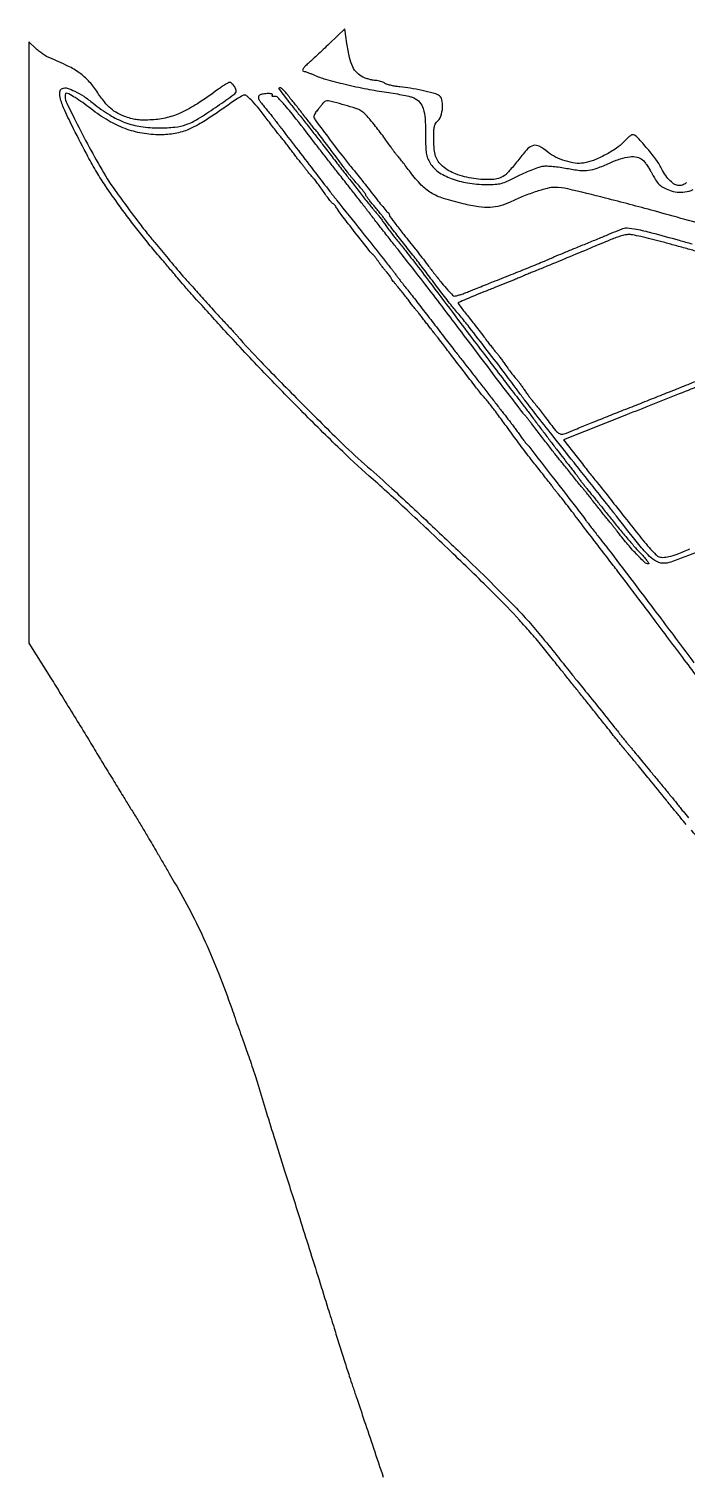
# Model space of a CAD drawing. Extents: x 2 to 2735, y 0 to 1226.
# Drawn here: x 2 to 365, y 427 to 1226 of the extents above; entities that cross this region are included whole.
import ezdxf

# ---------------------------------------------------------------- set-up
doc = ezdxf.new("R2010")
doc.units = 0

msp = doc.modelspace()

# ---------------------------------------------------------------- linework, layer by layer
for points in [[(365.082151, 1140.598985, -0.083147), (364.372169, 1139.986065, -0.04395), (363.325759, 1139.469702, -0.042148), (362.131524, 1139.118115, -0.05056), (360.966449, 1139, -0.131865), (358.643817, 1139.623386, -0.061633), (356.140411, 1141.516797, -0.049708), (353.637317, 1144.483695, -0.031531), (351.316082, 1148.36988, 0.041171), (348.011759, 1153.667523, 0.018378), (342.860116, 1160.080814, 0.011325), (337.485259, 1166.013146, 0.205838), (335.189667, 1167, 0.149275), (334.435785, 1166.769799, 0.022547), (333.153143, 1165.819176, 0.02361), (331.701071, 1164.519406, 0.018443), (330.24805, 1162.980172, -0.065836), (326.351122, 1159.565048, -0.026251), (320.230357, 1155.932345, -0.026421), (313.649954, 1152.911956, -0.054784), (308.206631, 1151.417051, -0.074521), (303.654063, 1151.372446, -0.03999), (298.157367, 1152.59531, -0.039355), (292.75045, 1154.739336, -0.057272), (288.437842, 1157.507257, 0.043996), (283.762766, 1160.685701, 0.192418), (280.511451, 1161.107343, 0.145418), (277.308017, 1159.186949, 0.022084), (272.46144, 1153.406961, -0.008113), (270.082807, 1150.403668, -0.009735), (267.745141, 1147.659311, -0.008595), (265.69832, 1145.427549, -0.061954), (264.572821, 1144.503058, -0.129362), (257.722894, 1142.334403, -0.049768), (247.677659, 1142.838471, -0.049425), (237.581718, 1145.398774, -0.094292), (230.406977, 1149.652446, -0.058318), (228.037378, 1152.294395, -0.074304), (226.567712, 1155.214564, -0.057165), (225.783905, 1159.008513, -0.020815), (225.520671, 1164.5, -0.009299), (225.570884, 1168.574771, -0.034047), (225.825924, 1171.142808, -0.056122), (226.315797, 1172.851642, -0.111034), (227.122642, 1174, 0.120643), (229.383533, 1177.351205, 0.071829), (230.392155, 1182.084034, 0.077343), (230.002082, 1186.514344, 0.213152), (228.117897, 1188.931012, 0.05946), (225.141656, 1190.08464, 0.009789), (219.13023, 1191.501216, 0.011478), (212.565913, 1192.756129, 0.01779), (206.846396, 1193.505985, -0.016543), (204.163735, 1193.850892, -0.018414), (201.60491, 1194.363663, -0.018051), (199.469299, 1194.956311, -0.085605), (198.346396, 1195.537467, 0.059197), (197.424061, 1196.078032, 0.03017), (196.161129, 1196.541252, 0.029485), (194.783955, 1196.867011, 0.03887), (193.5, 1196.990159, -0.042992), (192.062329, 1197.140002, -0.018408), (190.178669, 1197.574286, -0.018053), (188.19335, 1198.187348, -0.022677), (186.406107, 1198.903179, -0.093097), (183.154298, 1201.185439, -0.082385), (180.785339, 1204.583746, -0.055563), (179.014147, 1209.698495, -0.018508), (177.551399, 1217.5), (176.355954, 1225.5), (167.927977, 1217.402024, -0.001688), (164.462969, 1214.095116, -0.001756), (161.021031, 1210.85524, -0.001689), (158.024983, 1208.07376, -0.007674), (156.25, 1206.486726, 0.01913), (154.178305, 1204.5472, 0.081447), (153.199588, 1203.169135, 0.285395), (153.27944, 1202.381189, 0.232507), (154.054864, 1202, -0.078533), (154.687419, 1201.900031, -0.009112), (156.04811, 1201.431357, -0.010775), (157.654726, 1200.805464, -0.008607), (159.359086, 1200.064194, 0.039247), (165.685947, 1197.761817, 0.009284), (176.574381, 1194.958474, 0.009937), (188.592865, 1192.352224, 0.013644), (199.5, 1190.520486, -0.007611), (204.320206, 1189.770658, -0.008838), (208.879998, 1188.906865, -0.008018), (212.705605, 1188.047655, -0.051035), (214.580845, 1187.386541, -0.106478), (217.712266, 1184.990762, -0.099372), (219.674596, 1181.461631, -0.060735), (220.708851, 1176.026794, -0.016684), (221, 1167.303931, 0.005538), (221.076756, 1160.37394, 0.033961), (221.397974, 1156.816313, 0.057393), (222.12993, 1154.198076, 0.035722), (223.543141, 1151.336172, 0.111635), (227.943307, 1146.635964, 0.058316), (235.095566, 1142.916902, 0.050151), (244.204455, 1140.46653, 0.038237), (254.5, 1139.577556, 0.015637), (259.508996, 1139.68565, 0.052483), (262.74544, 1140.200371, 0.042254), (266.147793, 1141.43095, 0.007618), (272.223904, 1144.341656, -0.010784), (276.240302, 1146.234503, -0.01135), (280.267268, 1147.918792, -0.011049), (283.799892, 1149.213686, -0.049018), (285.950725, 1149.720216, -0.044486), (288.079207, 1149.814824, -0.012179), (291.433933, 1149.583487, -0.012212), (295.240401, 1149.133663, -0.01245), (298.995851, 1148.500806, 0.019219), (306.13582, 1147.396768, 0.05966), (311.000443, 1147.417195, 0.058967), (315.753351, 1148.586236, 0.018462), (322.532111, 1151.419487, -0.028066), (328.628929, 1153.831291, -0.055224), (333.720826, 1154.917875, -0.074151), (337.789731, 1154.721911, -0.130476), (340.793433, 1153.25, -0.047529), (341.747574, 1152.247487, -0.014111), (343.008249, 1150.545312, -0.01402), (344.323872, 1148.542565, -0.014697), (345.503658, 1146.5, 0.015688), (348.035846, 1142.135995, 0.057247), (350.024238, 1139.633971, 0.071274), (352.290837, 1137.937172, 0.033887), (355.607607, 1136.405755, 0.063368), (359.887278, 1135.366415, 0.067509), (364.196913, 1135.466145, 0.059761), (368.744279, 1136.760628, 0.036122)], [(364.942772, 786.132787, -0.001003), (361.793653, 789.913228, -0.001607), (358.073367, 794.427061, -0.001163), (353.955683, 799.47984, 0.000216), (344.396262, 811.255592, 0.000859), (338.509354, 818.475574, 0.001264), (334.566895, 823.269081, 0.005478), (332.188729, 826.082417, -0.00724), (330.989614, 827.511135, -0.001186), (328.715651, 830.315142, -0.001305), (326.056123, 833.628187, -0.001151), (323.299631, 837.096789, 0.000609), (319.997615, 841.261092, 0.000262), (315.580566, 846.811714, 0.000259), (310.869598, 852.719046, 0.000342), (306.57038, 858.096789, -0.000059), (302.360365, 863.356845, -0.00005), (297.921287, 868.905585, -0.000051), (293.883796, 873.954444, -0.000144), (291.07038, 877.475416, 0.001165), (285.248429, 884.731131, 0.006262), (282.020796, 888.633446, 0.006518), (278.749921, 892.388357, 0.00133), (272.859028, 898.940445, 0.01386), (259.031699, 913.4105, 0.003701), (236.222428, 935.660547, 0.003935), (211.984299, 958.592585, 0.007472), (192.0565, 976.603063, -0.011924), (175.281678, 992.037498, -0.005061), (153.509709, 1013.480043, -0.004969), (130.50684, 1037.062315, -0.006085), (109.5, 1059.573063, -0.00005), (93.583554, 1077.054096, -0.001979), (90.100009, 1080.911403, -0.006275), (87.64982, 1083.716213, -0.001898), (84, 1088.034758, 0.000825), (81.986111, 1090.428034, 0.000533), (79.646875, 1093.192675, 0.000536), (77.354721, 1095.889961, 0.001013), (75.5, 1098.058852, -0.004688), (68.983644, 1105.793404, -0.005519), (62.963287, 1113.242673, -0.005712), (57.296688, 1120.585623, -0.005846), (51.84366, 1128, -0.005487), (44.298409, 1138.761894, -0.015986), (39.412211, 1146.409853, -0.013231), (34.553912, 1155.093429, -0.002841), (26.618075, 1170.413333, -0.009984), (21.744439, 1180.44355, -0.041386), (19.439613, 1186.765361, -0.086188), (19.06685, 1190.680232, -0.28955), (20.537706, 1192.652843, -0.16808), (23.132896, 1192.73945, -0.037982), (27.297804, 1191.09707, -0.033707), (32.240107, 1188.274309, -0.02231), (37.52007, 1184.417081, 0.030047), (46.604132, 1177.993846, 0.049427), (55.043381, 1173.848114, 0.051949), (63.822338, 1171.568664, 0.037576), (73.909372, 1170.809524, 0.025676), (82.611419, 1171.256688, 0.061784), (88.887918, 1172.700449, 0.050834), (95.315097, 1175.813751, 0.013018), (105, 1182.141066, 0.001443), (114.120933, 1188.483675, 0.051795), (116.060708, 1190.164542, 0.249006), (116.433661, 1191.537721, 0.089527), (115.616614, 1193.462369, 0.027847), (114.899818, 1194.433755, 0.033806), (114.121258, 1195.254571, 0.036011), (113.390644, 1195.836067, 0.151198), (112.860924, 1196, 0.126532), (112.198171, 1195.829551, 0.009898), (110.604003, 1194.909902, 0.012988), (108.728626, 1193.710438, 0.009558), (106.712599, 1192.289028, -0.013624), (95.042777, 1184.202394, -0.036121), (86.172762, 1179.281274, -0.047801), (78.297609, 1176.506304, -0.047109), (70, 1175.259819, -0.011892), (65.37089, 1175.11546, -0.029887), (62.001046, 1175.292085, -0.034741), (58.986157, 1175.84561, -0.022015), (55.566342, 1176.884965, -0.037993), (50.872223, 1178.953266, -0.057684), (47.211531, 1181.491214, -0.046815), (43.730063, 1185.185265, -0.01677), (39.470501, 1191.043571, 0.036208), (34.892953, 1196.850869, 0.05366), (30.040485, 1201.138384, 0.042149), (23.560482, 1204.954301, 0.014051), (13.5, 1209.445241, -0.0344), (11.698491, 1210.33897, -0.017776), (9.573438, 1211.685655, -0.017586), (7.477579, 1213.231703, -0.025435), (5.75, 1214.751774), (2, 1218.405896), (2, 1052.322824), (2, 886.239752), (14.109863, 866.869876, -0.001252), (19.619247, 858.008273, -0.000722), (26.209086, 847.314901, -0.000721), (32.79372, 836.560597, -0.001209), (38.293365, 827.5, 0.000705), (43.44327, 818.996292, 0.000589), (48.934051, 809.98245, 0.000594), (53.975144, 801.750749, 0.001627), (57.562507, 795.950895, -0.002085), (60.71739, 790.839796, -0.001432), (64.254554, 785.018139, -0.001444), (67.627716, 779.393758, -0.002937), (70.239619, 774.950895, 0.000347), (72.819265, 770.510395, 0.000173), (76.087474, 764.898075, 0.000172), (79.473909, 759.09196, 0.000254), (82.449632, 754, -0.012966), (91.334554, 737.868639, -0.012948), (99.37553, 721.291254, -0.012437), (106.832627, 703.695524, -0.010113), (113.965071, 684.5, 0.000971), (115.807943, 679.248133, 0.000695), (117.888596, 673.38125, 0.000701), (119.886376, 667.797586, 0.001507), (121.445453, 663.5, -0.004864), (122.937162, 659.300364, -0.002566), (124.711508, 654.059375, -0.002552), (126.473151, 648.675079, -0.003936), (127.935871, 644, 0.001011), (132.432711, 629.32673, 0.000867), (137.224365, 613.898503, 0.000653), (143.189085, 594.897322, 0.000251), (151.528003, 568.5, -0.000346), (156.739364, 551.992176, -0.000298), (162.192497, 534.640625, -0.0003), (167.119665, 518.896777, -0.000871), (170.501886, 508, 0.001248), (173.303268, 498.99853, 0.001139), (176.235975, 489.73125, 0.001138), (178.894262, 481.462234, 0.003704), (180.70879, 476, -0.000772), (182.833493, 469.727262, -0.00011), (187.160907, 456.876916, -0.000126), (192.272627, 441.673832, -0.000107), (197.653744, 425.644821, 0.002016)], [(389.502868, 943.801454, -0.000334), (358.309842, 931.679729, -0.042768), (354.322989, 930.51388, -0.137912), (349.83187, 930.851743, -0.097959), (345.488404, 933.481853, -0.037995), (339.58143, 939.758448, -0.004345), (327.5, 954.994512, 0.00132), (323.33116, 960.317728, 0.000404), (317.003125, 968.340897, 0.000404), (309.90384, 977.312053, 0.000442), (303, 986.005933, -0.000525), (290.902889, 1001.24479, -0.001334), (282.160709, 1012.341917, -0.001687), (275.825156, 1020.484872, -0.006617), (272, 1025.573428, 0.0046), (265.143198, 1034.771985, 0.001583), (255.060941, 1047.954196, 0.001329), (245.097893, 1060.824489, 0.008962), (240.029157, 1067.101047, -0.001518), (235.553079, 1072.477933, -0.006107), (232.868808, 1075.804279, -0.004714), (229.966375, 1079.564647, -0.000647), (224, 1087.468392, 0.000346), (218.512642, 1094.746664, 0.002759), (215.957463, 1098.092349, 0.002623), (213.322925, 1101.466041, 0.000295), (207.297335, 1109.090051, -0.00093), (204.511635, 1112.623934, -0.000954), (201.762342, 1116.138789, -0.000923), (199.387996, 1119.197875, -0.004021), (198, 1121.023131, 0.006625), (196.777922, 1122.612947, 0.002976), (195.132812, 1124.670106, 0.002945), (193.368577, 1126.823443, 0.004006), (191.75, 1128.743899, -0.007047), (190.312039, 1130.471258, -0.010242), (189.09687, 1132.038125, -0.006175), (188.127248, 1133.376922, -0.14891), (187.984027, 1133.81082, 0.152752), (187.760503, 1134.471287, 0.012049), (186.620188, 1135.960175, 0.008571), (184.628891, 1138.349295, 0.001258), (180.5, 1143.109584, -0.010274), (179.526359, 1144.273882, -0.003838), (178.20625, 1145.946219, -0.003801), (176.795143, 1147.791104, -0.004596), (175.5, 1149.544635, 0.004058), (171.557551, 1154.894469, 0.001819), (166.292216, 1161.866363, 0.00046), (160.765868, 1169.114958, 0.050963), (159.934481, 1170, -0.045583), (159.551478, 1170.399049, -0.001097), (157.953592, 1172.409375, -0.002391), (156.095019, 1174.781467, -0.001622), (154, 1177.5, 0.001625), (151.904952, 1180.218533, 0.002396), (150.046288, 1182.590625, 0.0011), (148.448323, 1184.600892, 0.045659), (148.065113, 1185, -0.043389), (147.716199, 1185.360108, -0.003055), (146.836875, 1186.454688, -0.004303), (145.80607, 1187.777228, -0.003228), (144.69342, 1189.25, 0.024442), (142.976568, 1191.332656, 0.055366), (141.445944, 1192.680232, 0.150525), (140.464428, 1192.997304, 0.418219), (140, 1192.539175, 0.165908), (140.111778, 1192.211579, 0.000414), (143.157813, 1188.274398, 0.002537), (146.628721, 1183.84233, 0.00157), (150.75, 1178.667901, -0.001239), (155.269025, 1173.001783, -0.00109), (159.957812, 1167.066315, -0.001095), (164.164574, 1161.692941, -0.003302), (167, 1158.004834, 0.001315), (169.403096, 1154.853223, 0.000971), (172.07902, 1151.376877, 0.000981), (174.62096, 1148.101122, 0.002199), (176.566878, 1145.626107, -0.001437), (178.505984, 1143.16748, -0.000658), (181.022156, 1139.949544, -0.000652), (183.662369, 1136.554681, -0.0009), (186.022844, 1133.5, 0.00283), (188.224565, 1130.673385, 0.003141), (190.383657, 1127.96875, 0.002909), (192.253277, 1125.683982, 0.016285), (193.300507, 1124.5, -0.019653), (194.232715, 1123.431648, -0.006205), (195.541109, 1121.765625, -0.006186), (196.955657, 1119.869523, -0.00683), (198.276048, 1118, 0.008236), (199.754818, 1115.918672, 0.00421), (201.675466, 1113.353125, 0.004181), (203.699424, 1110.742087, 0.006269), (205.513648, 1108.5, -0.007011), (209.879928, 1103.087572, -0.00245), (216.012261, 1095.1845, -0.001698), (224.594372, 1083.932773, -0.00053), (237.390695, 1067, 0.000455), (247.726771, 1053.3185, 0.000617), (257.088913, 1040.981295, 0.000693), (265.280624, 1030.244992, 0.001261), (272.007197, 1021.5, -0.001975), (274.410163, 1018.366731, -0.000597), (278.034191, 1013.590625, -0.000598), (282.084803, 1008.22574, -0.000651), (286.009901, 1003, 0.001217), (289.892741, 997.842702, 0.001203), (293.816429, 992.683309, 0.00118), (297.273523, 988.182133, 0.00464), (299.436667, 985.432542, -0.002784), (301.139, 983.285138, -0.002442), (302.893896, 981.023255, -0.002455), (304.458386, 978.965489, -0.007351), (305.5, 977.538208, 0.006755), (306.450171, 976.232964, 0.003515), (307.668643, 974.629438, 0.003494), (308.942854, 973.000476, 0.005322), (310.074105, 971.605666, -0.003179), (311.641137, 969.690377, -0.000383), (315.063026, 965.446664, -0.000456), (319.121149, 960.396586, -0.000375), (323.442967, 955, 0.003988), (327.98655, 949.409771, 0.003751), (332.711716, 943.776563, 0.003732), (336.975194, 938.845558, 0.012946), (339.837559, 935.75, -0.011339), (341.892022, 933.542436, -0.022593), (343.395798, 931.689062, -0.027813), (344.282227, 930.338579, -0.577896), (344.087118, 930, -0.193354), (342.084699, 930.804423, -0.011376), (337.364462, 935.537322, -0.016422), (332.076288, 941.464704, -0.013132), (326.765131, 948.177341, 0.004291), (325.624467, 949.672584, 0.004296), (324.458745, 951.147443, 0.004204), (323.419657, 952.417114, 0.017011), (322.754061, 953.163441, -0.018788), (321.987659, 954.028974, -0.001975), (320.280538, 956.12623, -0.002443), (318.26854, 958.643135, -0.001957), (316.125666, 961.37266, 0.001159), (313.944686, 964.159861, 0.001273), (311.817385, 966.851382, 0.001186), (309.987309, 969.143582, 0.006421), (308.975025, 970.37266, -0.003888), (307.949182, 971.605423, -0.00069), (306.049438, 973.931344, -0.000746), (303.83051, 976.664039, -0.000673), (301.541056, 979.5, 0.000207), (299.28728, 982.297084, 0.000253), (297.176199, 984.912139, 0.000212), (295.398572, 987.109952, 0.001795), (294.595683, 988.094516, -0.006692), (293.115442, 989.946441, -0.00047), (289.045262, 995.19093, -0.000693), (284.370058, 1001.244021, -0.000632), (279.564556, 1007.5, 0.001706), (278.354244, 1009.068639, 0.002336), (277.253338, 1010.471875, 0.001512), (276.319576, 1011.643389, 0.027365), (276, 1012, -0.033435), (274.878958, 1013.281909, -0.000145), (263.744941, 1027.884996, -0.000804), (252.497093, 1042.695617, -0.000976), (242, 1056.620322, 0.00173), (233.657359, 1067.652407, 0.001185), (224.11461, 1080.119709, 0.001195), (214.82679, 1092.134993, 0.002327), (207.346705, 1101.672091, -0.000996), (203.309312, 1106.79164, -0.00057), (198.45497, 1112.9869, -0.000569), (193.586875, 1119.228934, -0.000946), (189.5, 1124.502123, 0.000841), (185.651211, 1129.470263, 0.000692), (181.528125, 1134.758888, 0.000699), (177.728598, 1139.604617, 0.001863), (175, 1143.048045, -0.002158), (172.271639, 1146.495347, -0.000807), (168.471875, 1151.355326, -0.0008), (164.348798, 1156.663892, -0.000969), (160.5, 1161.655667, 0.002287), (149.600569, 1175.715137, 0.012391), (143.465192, 1183.166924, 0.015239), (139.391143, 1187.59245, 0.249246), (137.532578, 1188.183118, -0.04709), (136.908227, 1188.128843, -0.128812), (136.483982, 1188.243342, -0.240926), (136.319779, 1188.494994, -0.166223), (136.396861, 1188.833118, 0.533322), (136.035068, 1189.629709, 0.052337), (133.506451, 1189.781605, 0.039464), (130.51532, 1189.410409, 0.170555), (129.002713, 1188.503269, 0.186145), (128.71094, 1187.636328, 0.100159), (128.98633, 1186.525823, 0.05274), (129.912135, 1185.009398, 0.013718), (131.713261, 1182.786349, -0.004036), (133.34593, 1180.849134, -0.002983), (135.12202, 1178.680693, -0.003014), (136.775555, 1176.611746, -0.006761), (138, 1175.016722, 0.003139), (141.592702, 1170.265821, 0.000276), (150.763566, 1158.309125, 0.000401), (160.387012, 1145.79749, 0.00075), (168.198062, 1135.690405, 0.002854), (172.051586, 1130.77775, 0.000128), (185.435566, 1113.92321, 0.000067), (199.458757, 1096.277821, 0.006139), (201.541112, 1093.723337, -0.007901), (202.294206, 1092.792817, -0.002472), (203.393925, 1091.374838, -0.002469), (204.606417, 1089.779134, -0.002727), (205.76328, 1088.223337, 0.00313), (206.934262, 1086.6512, 0.002663), (208.189385, 1085.00623, 0.002684), (209.34797, 1083.520985, 0.007572), (210.17864, 1082.5, -0.007788), (211.204227, 1081.238331, -0.000849), (213.514564, 1078.293679, -0.001039), (216.252004, 1074.777396, -0.000839), (219.178403, 1070.98912, 0.000323), (225.37529, 1062.950012, 0.000305), (231.702088, 1054.763668, 0.000314), (237.402831, 1047.406237, 0.000827), (241.5, 1042.143255, -0.00047), (243.269894, 1039.873106, -0.000072), (246.790457, 1035.347374, -0.00008), (250.943476, 1030.005259, -0.00007), (255.2973, 1024.401379, 0.000167), (259.521554, 1018.966455, 0.000238), (263.276892, 1014.142905, 0.00013), (266.456547, 1010.064986, 0.003574), (267.299704, 1009, -0.008785), (267.991805, 1008.106841, -0.001388), (269.31541, 1006.325, -0.00154), (270.863165, 1004.215705, -0.001346), (272.469407, 1002, 0.00253), (274.03105, 999.856517, 0.003599), (275.442131, 997.96875, 0.002031), (276.650467, 996.389614, 0.052271), (277.02201, 996, -0.051583), (277.939525, 995.040497, -0.000092), (291.583367, 977.452341, -0.000654), (303.759863, 961.707232, -0.004664), (309.575358, 954.019781, 0.004109), (310.697266, 952.533317, 0.001085), (312.515501, 950.175605, 0.001101), (314.596161, 947.501863, 0.001131), (316.670024, 944.861268, -0.004192), (323.603523, 935.920909, -0.000849), (335.746609, 919.932792, -0.000806), (351.03804, 899.660442, -0.000481), (369.164854, 875.5, 0.001523)], [(372.186456, 866.109375, -0.000342), (364.062121, 876.919776, -0.000279), (355.381698, 888.5, 0.000242), (346.783926, 899.971704, 0.000317), (338.912379, 910.45, 0.000232), (332.304073, 919.226628, 0.002973), (329.806364, 922.5, -0.000688), (324.626085, 929.225051, -0.000264), (317.441168, 938.589343, -0.000262), (309.703144, 948.69652, -0.000337), (302.598107, 958, 0.001219), (299.485863, 962.060376, 0.001867), (296.767038, 965.5625, 0.000624), (294.401326, 968.578639, 0.052081), (293.992386, 969, -0.049385), (293.631693, 969.367672, -0.003282), (292.711255, 970.528125, -0.004714), (291.634293, 971.931442, -0.003507), (290.470991, 973.5, 0.005957), (288.964808, 975.510232, 0.002054), (286.740976, 978.38125, 0.00204), (284.263093, 981.526717, 0.002365), (281.878102, 984.5, -0.004588), (279.28579, 987.761344, -0.002486), (276.154257, 991.817582, -0.002476), (273.007528, 995.978214, -0.00391), (270.354248, 999.581132, 0.001418), (264.264886, 1007.936829, 0.003076), (259.529011, 1014.31407, 0.003133), (255.91737, 1019.053321, 0.023553), (254.090806, 1021.201993, -0.010902), (252.535735, 1022.94022, -0.009598), (250.98885, 1024.8189, -0.003754), (248.594868, 1027.88994, -0.000313), (242.458256, 1035.895558, 0.000154), (234.939673, 1045.710515, 0.000599), (230.274169, 1051.782012, 0.000632), (227.11655, 1055.870338, 0.008036), (225.90357, 1057.385797, -0.006942), (225.334305, 1058.093841, -0.000712), (224.01413, 1059.788328, -0.000888), (222.447586, 1061.812363, -0.000709), (220.765562, 1064, 0.001564), (219.111586, 1066.143556, 0.002246), (217.631945, 1068.03125, 0.001195), (216.368488, 1069.620493, 0.035183), (216.01888, 1070, -0.036486), (215.670561, 1070.380088, -0.001249), (214.421291, 1071.96875, -0.00234), (212.958671, 1073.856448, -0.00163), (211.324884, 1076, 0.003805), (209.541576, 1078.31874, 0.003242), (207.626196, 1080.737877, 0.003268), (205.854789, 1082.916287, 0.009245), (204.580569, 1084.405539, -0.009602), (203.592008, 1085.562597, -0.013473), (202.758042, 1086.635201, -0.009725), (202.111843, 1087.550994, -0.149866), (202, 1087.915757, 0.147647), (201.892817, 1088.270815, 0.012079), (201.330719, 1089.074185, 0.015385), (200.594307, 1090.01247, 0.011224), (199.721596, 1091.010218, -0.012703), (198.675995, 1092.212784, -0.006194), (197.400595, 1093.796752, -0.00614), (196.113786, 1095.47816, -0.008836), (195.019776, 1097, 0.005748), (194.042793, 1098.376904, 0.007393), (193.111627, 1099.61875, 0.005819), (192.30657, 1100.635306, 0.062016), (191.927046, 1101, -0.065738), (190.410565, 1102.479006, -0.000855), (182.211375, 1112.937111, -0.001607), (174.433652, 1122.958873, -0.030317), (172.200591, 1126.25, 0.017451), (171.524782, 1127.303335, 0.02431), (170.843517, 1128.192188, 0.022296), (170.232094, 1128.852274, 0.197268), (169.872236, 1129, -0.222661), (169.462643, 1129.191916, -0.005665), (168.139648, 1130.817553, -0.011034), (166.621263, 1132.81605, -0.007176), (164.952196, 1135.187413, 0.005508), (163.190991, 1137.707502, 0.005674), (161.391758, 1140.163159, 0.005502), (159.785111, 1142.25619, 0.023959), (158.762413, 1143.437413, -0.01237), (157.824339, 1144.471477, -0.005035), (156.597522, 1145.92224, -0.004978), (155.309375, 1147.508906, -0.006326), (154.153749, 1149, 0.002198), (153.104617, 1150.377016, 0.002925), (152.138286, 1151.61875, 0.002068), (151.318115, 1152.65123, 0.029537), (151.003163, 1153, -0.034663), (150.664254, 1153.383117, -0.000995), (149.339087, 1155.115625, -0.00201), (147.791166, 1157.164765, -0.001382), (146.051887, 1159.5, 0.00311), (144.273324, 1161.870833, 0.003977), (142.604242, 1164.03125, 0.003094), (141.180679, 1165.820977, 0.033451), (140.554414, 1166.5, -0.036048), (139.896459, 1167.220851, -0.002124), (138.07081, 1169.55625, -0.003199), (135.924612, 1172.362778, -0.002351), (133.580258, 1175.5, 0.008978), (129.093331, 1181.341339, 0.020512), (125.455788, 1185.539438, 0.02202), (122.556995, 1188.360241, 0.183967), (120.877051, 1189, 0.138441), (120.120206, 1188.786348, 0.003963), (117.24584, 1186.991496, 0.00775), (113.886186, 1184.782583, 0.005223), (110.117949, 1182.162539, -0.013584), (98.60873, 1174.442428, -0.040255), (90.193761, 1170.027111, -0.054359), (82.723592, 1167.764251, -0.047131), (74.568499, 1167.017364, -0.042364), (64.518219, 1167.899414, -0.046492), (55.080985, 1170.461883, -0.04381), (45.822933, 1174.884086, -0.031173), (36.299203, 1181.337002, 0.009375), (31.672685, 1184.775066, 0.014528), (27.5417, 1187.548661, 0.012369), (24.119215, 1189.588547, 0.128896), (22.54966, 1190, 0.273113), (22.337835, 1189.87497, 0.05443), (22.161463, 1189.45264, 0.043829), (22.039896, 1188.850606, 0.027918), (22, 1188.136648, 0.114699), (22.859587, 1184.438799, 0.003987), (29.521256, 1171.152871, 0.007913), (37.21062, 1156.687134, 0.0083), (45.23615, 1142.702684, 0.021555), (47.939664, 1138.582563, 0.002224), (54.770842, 1129.17896, 0.003026), (61.899619, 1119.579265, 0.007188), (67.346735, 1112.548807, 0.005062), (71.428148, 1107.539468, 0.001009), (78.82642, 1098.681014, 0.000246), (86.92781, 1089.030007, 0.037279), (87.933278, 1088, -0.029203), (88.334471, 1087.602066, -0.00044), (90.529773, 1085.15, -0.001189), (93.070284, 1082.29368, -0.000785), (95.976589, 1079, 0.002328), (99.255573, 1075.307005, 0.001701), (102.930751, 1071.234375, 0.001718), (106.440108, 1067.398562, 0.003795), (109.15129, 1064.5, -0.001714), (111.490833, 1062.019531, -0.001725), (113.808522, 1059.528125, -0.001682), (115.814006, 1057.342656, -0.006942), (117.004092, 1056, 0.014429), (130.030612, 1041.739454, 0.00347), (152.461492, 1018.883051, 0.003427), (175.171876, 996.371582, 0.015155), (189.024188, 983.62536, -0.00769), (202.374973, 971.703727, -0.00231), (222.328608, 953.155673, -0.00241), (242.865806, 933.700565, -0.004742), (258.971839, 918, -0.004859), (269.183949, 907.655198, -0.009654), (277.034392, 899.226924, -0.009766), (284.496038, 890.564741, -0.005099), (293.468396, 879.5, 0.000231), (296.934209, 875.139858, 0.000298), (300.121931, 871.138261, 0.000226), (302.797797, 867.786411, 0.002624), (303.851924, 866.481314, -0.001285), (310.186718, 858.681159, -0.000706), (317.901797, 849.10375, -0.000358), (325.405826, 839.747652, -0.008733), (327.444164, 837.109356, 0.006665), (328.403319, 835.857219, 0.002865), (329.714882, 834.21099, 0.002834), (331.131908, 832.473397, 0.00374), (332.444164, 830.906782, -0.001676), (333.724305, 829.391259, -0.001496), (335.043747, 827.808954, -0.0015), (336.220945, 826.379905, -0.004663), (337.002633, 825.406782, 0.005128), (338.01689, 824.146537, 0.000333), (341.000594, 820.520988, 0.000485), (344.563834, 816.205648, 0.000362), (348.502633, 811.4519, -0.000905), (352.550128, 806.556141, -0.001002), (356.444524, 801.808802, -0.000928), (359.752953, 797.743858, -0.005181), (361.5, 795.542941, 0.007527), (363.207629, 793.412291, 0.00158), (366.2625, 789.73977, 0.001656)], [(381, 1115.538093, 0.002347), (347.166093, 1124.973618, 0.00473), (320.386211, 1132.034953, 0.003566), (299.540709, 1137.163136, 0.058588), (292.423332, 1138, 0.06491), (288.283837, 1137.460335, 0.015011), (281.533368, 1135.451077, 0.01595), (274.212513, 1132.768677, 0.020464), (267.674475, 1129.817268, -0.050792), (262.245198, 1127.752198, -0.056695), (256.709325, 1126.922932, -0.046096), (250.244525, 1127.289908, -0.020492), (241.852584, 1128.902188, -0.017761), (230.855538, 1131.902017, -0.059406), (224.042714, 1134.948498, -0.068092), (218.637564, 1139.276181, -0.028634), (212.608511, 1146.398946, 0.002591), (210.355946, 1149.359846, 0.003281), (208.242185, 1152.071612, 0.002593), (206.443672, 1154.323867, 0.026597), (205.646829, 1155.210314, -0.029066), (204.965938, 1155.97533, -0.007006), (203.93192, 1157.321061, -0.007169), (202.787274, 1158.901557, -0.007059), (201.682415, 1160.522262, 0.01106), (200.257016, 1162.577635, 0.003214), (197.970544, 1165.68154, 0.003229), (195.349383, 1169.145402, 0.003448), (192.739734, 1172.5, 0.009734), (189.319216, 1176.665557, 0.03422), (186.892512, 1179.141373, 0.052089), (184.76657, 1180.668486, 0.05971), (182.463629, 1181.640946, 0.001028), (170.414057, 1185.082651, 0.030679), (167.321465, 1185.757433, 0.145452), (165.678865, 1185.533671, 0.129744), (164.338874, 1184.444927, -0.008043), (163.651, 1183.533501, -0.003846), (162.739561, 1182.383757, -0.003811), (161.769198, 1181.197464, -0.005422), (160.887552, 1180.159352, 0.033101), (160.143581, 1179.178146, 0.040038), (159.587152, 1178.16571, 0.044352), (159.274297, 1177.263686, 0.156709), (159.314048, 1176.659352, 0.066399), (160.3706, 1174.766818, 0.000941), (168.195048, 1164.337636, 0.002769), (175.611463, 1154.603625, 0.011477), (180.25583, 1148.855286, -0.006253), (182.17624, 1146.528544, -0.001748), (185.121192, 1142.841865, -0.001764), (188.423333, 1138.647962, -0.001854), (191.640958, 1134.5, 0.003364), (194.651243, 1130.643434, 0.005124), (197.321581, 1127.339583, 0.002025), (199.646679, 1124.545555, 0.123381), (200.16943, 1124.166667, -0.089902), (200.486986, 1123.967144, -0.065523), (200.75602, 1123.647503, -0.064222), (200.937953, 1123.261569, -0.078221), (201, 1122.867386, 0.160871), (201.315794, 1121.911274, 0.002901), (204.583533, 1117.557191, 0.005752), (208.992358, 1111.889694, 0.002125), (215.331864, 1104, -0.005808), (216.160435, 1102.953117, -0.000265), (218.947692, 1099.342187, -0.000443), (222.249624, 1095.05194, -0.000317), (225.933767, 1090.25, 0.007022), (229.946615, 1085.162373, 0.01425), (233.270051, 1081.298795, 0.011028), (235.96408, 1078.469631, 0.199538), (237.09402, 1078, 0.066054), (238.11389, 1078.135324, 0.01047), (240.05544, 1078.703676, 0.011454), (242.327325, 1079.478356, 0.009796), (244.684086, 1080.395493, -0.001632), (247.53988, 1081.560864, -0.000663), (251.435325, 1083.129662, -0.000656), (255.628361, 1084.805459, -0.000836), (259.5, 1086.339418, 0.001364), (269.498761, 1090.313174, 0.001473), (279.222477, 1094.241633, 0.00094), (287.707887, 1097.717519, 0.015504), (290.5, 1098.969987, -0.014096), (291.907976, 1099.606338, -0.00061), (296.90625, 1101.690605, -0.00104), (302.841914, 1104.1428, -0.000741), (309.5, 1106.86573, 0.000655), (316.203297, 1109.60581, 0.000876), (322.279504, 1112.111301, 0.000608), (327.370014, 1114.228041, 0.009093), (329.132354, 1115.001292, -0.125714), (332.245884, 1115.572815, -0.030985), (337.441537, 1114.890771, -0.017225), (345.733518, 1112.976152, -0.003108), (361, 1108.790662, 0.000684), (368.123037, 1106.800613, 0.000276)], [(371.92485, 1102.324244, 0.000031), (365.188027, 1104.16943, 0.000031), (358.031827, 1106.128524, 0.000041), (351.533708, 1107.906453, 0.005962), (345.544265, 1109.46816, 0.007363), (339.925737, 1110.774309, 0.006184), (335.188744, 1111.741057, 0.052877), (333.033708, 1111.920982, 0.050759), (331.212432, 1111.694371, 0.014894), (328.481777, 1110.982544, 0.014793), (325.439235, 1109.993237, 0.015376), (322.5, 1108.837262, -0.002136), (313.606705, 1105.064779, -0.00073), (300.679381, 1099.668303, -0.000625), (287.98495, 1094.409394, -0.003954), (281.5, 1091.792197, 0.002896), (279.293967, 1090.90731, 0.00197), (276.79375, 1089.876057, 0.001985), (274.388635, 1088.861694, 0.003989), (272.5, 1088.038445, -0.007401), (270.121088, 1087.020748, -0.001128), (265.342188, 1085.072076, -0.001262), (259.690481, 1082.798945, -0.001093), (253.75, 1080.442112, 0.00311), (248.095241, 1078.172195, 0.005085), (243.33445, 1076.169923, 0.001111), (239.205501, 1074.372859, 0.300579), (239.005573, 1074.063734, 0.156615), (239.132813, 1073.680537, 0.002015), (240.659916, 1071.609347, 0.005619), (242.475735, 1069.223699, 0.003628), (244.629552, 1066.5, -0.00244), (247.078389, 1063.418296, -0.001734), (249.794826, 1059.940625, -0.00175), (252.364313, 1056.603407, -0.003723), (254.323791, 1054, 0.003439), (255.979861, 1051.797107, 0.004001), (257.585318, 1049.726416, 0.003562), (258.969653, 1047.99564, 0.023893), (259.70335, 1047.175034, -0.027583), (260.399245, 1046.38506, -0.0053), (261.56439, 1044.87262, -0.005631), (262.88693, 1043.075958, -0.005163), (264.208043, 1041.197619, 0.004652), (266.38056, 1038.102045, 0.008387), (268.226648, 1035.612275, 0.009935), (269.902844, 1033.51669, 0.012332), (271.547548, 1031.638409, -0.024559), (272.13323, 1030.935603, -0.003691), (273.227059, 1029.461116, -0.004137), (274.492464, 1027.698329, -0.003562), (275.794011, 1025.824966, 0.005019), (277.113193, 1023.937978, 0.005491), (278.431633, 1022.134014, 0.005157), (279.591811, 1020.61555, 0.027146), (280.281055, 1019.824966, -0.024655), (281.058832, 1018.941748, -0.002271), (282.866884, 1016.650949, -0.002926), (284.995784, 1013.895215, -0.00229), (287.275015, 1010.880393, 0.006809), (292.748667, 1003.774601, 0.118846), (295.02866, 1001.989601, 0.189716), (297.495202, 1001.859574, 0.02276), (302.681996, 1003.858335, -0.006222), (306.613836, 1005.5248, -0.001127), (313.959711, 1008.511684, -0.001214), (322.577305, 1011.968726, -0.0011), (331.5, 1015.500312, 0.000496), (340.839223, 1019.183713, 0.000419), (350.709375, 1023.097401, 0.000423), (359.70267, 1026.680931, 0.001181), (366, 1029.213648, -0.000317), (372.568217, 1031.868508, -0.000092), (382.716293, 1035.960683, -0.000092)], [(374.080031, 1029.140377, 0.000069), (361.029591, 1023.942689, 0.000069), (346.306277, 1018.074017, 0.000074), (331.87733, 1012.317894), (297.254661, 998.5), (304.665904, 989, 0.000379), (307.594441, 985.251962, 0.000505), (310.262269, 981.85, 0.000354), (312.504596, 979.000723, 0.005131), (313.31008, 978, -0.004163), (315.721621, 975.015787, -0.00024), (323.035806, 965.799862, -0.000401), (330.991707, 955.748944, -0.000497), (338.37998, 946.380603, 0.007611), (341.900399, 942.045013, 0.01011), (345.239519, 938.218192, 0.007697), (348.127997, 935.136578, 0.09398), (349.442519, 934.208144, 0.109031), (352.018472, 933.658232, 0.055512), (355.322543, 934.049236, 0.033736), (359.934903, 935.456565, 0.009216), (367, 938.295074, -0.003869)], [(379.033652, 769.650782, 0.000222), (367.749598, 783.043898, 0.018871)]]:
    msp.add_lwpolyline(points, format="xyb")

doc.saveas('drawing.dxf')
